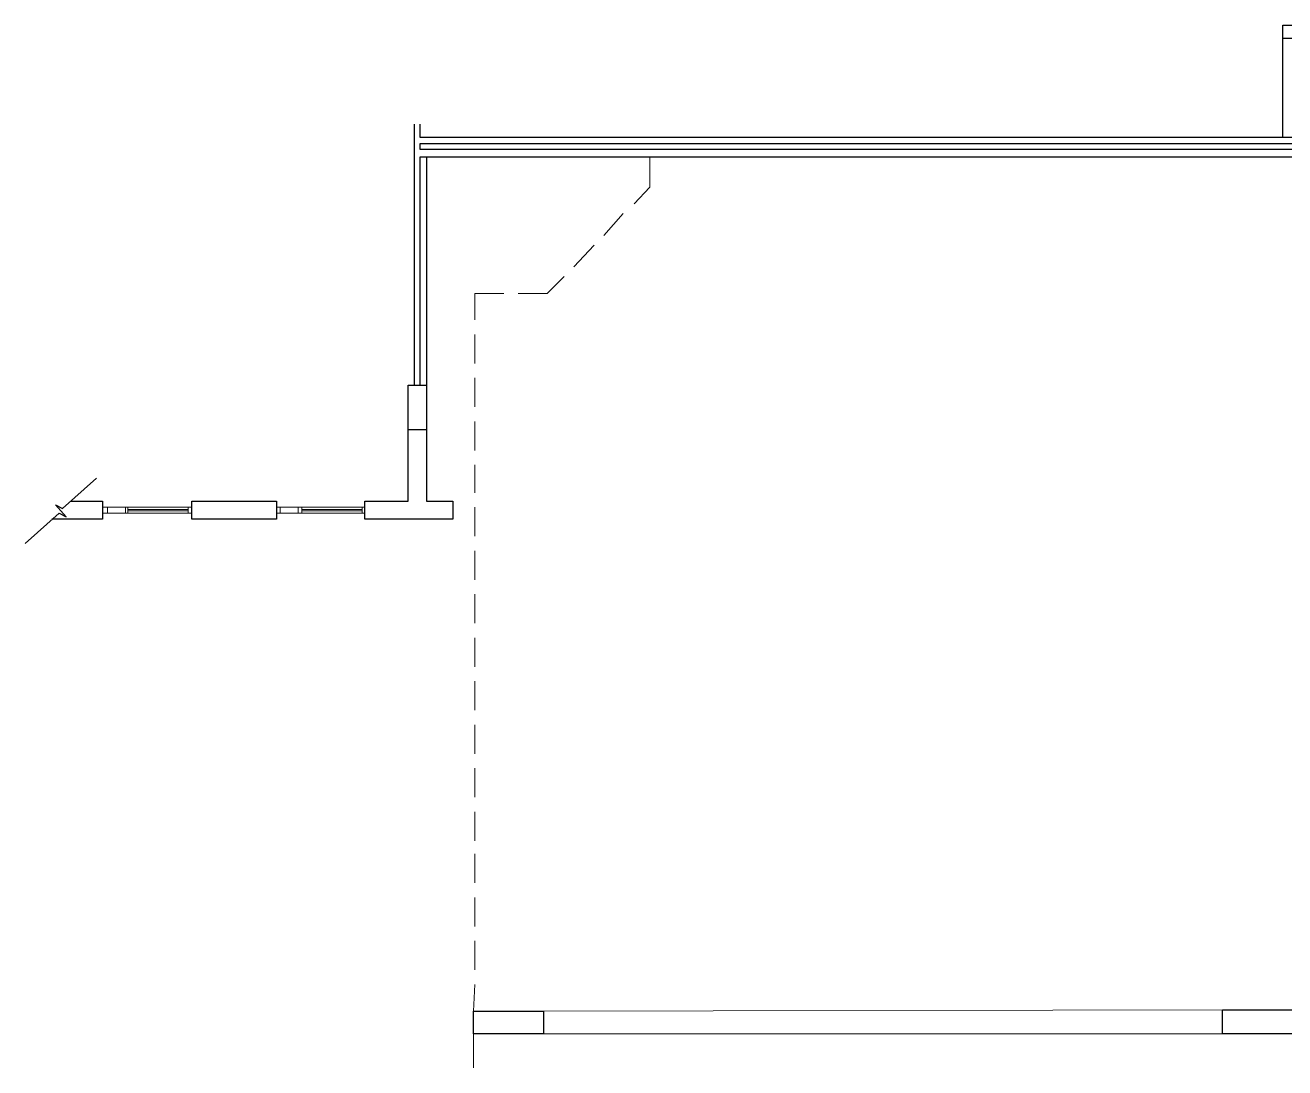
# Model space of a CAD drawing. Header units: millimetres. Extents: x -59 to 47, y 152 to 919.
# Drawn here: x -14.75 to 7.31, y 399.74 to 418.01 of the extents above; entities that cross this region are included whole.
import ezdxf

# ---------------------------------------------------------------- set-up
doc = ezdxf.new("R2010")
doc.units = ezdxf.units.MM
for name, color, linetype in [('PDF_014404$BL', 7, 'Continuous'), ('PDF_014404$BL-ABOVE', 7, 'Continuous'), ('PDF_014404$WA-COL', 7, 'Continuous'), ('PDF_014404$WA-EXT', 7, 'Continuous'), ('PDF_014404$WN', 7, 'Continuous')]:
    doc.layers.add(name, color=color, linetype=linetype)

msp = doc.modelspace()

# ---------------------------------------------------------------- linework, layer by layer
at = {"layer": 'PDF_014404$BL', "lineweight": 9}
for points in [[(-13.399, 409.566), (-12.997, 409.566), (-12.997, 409.46), (-13.399, 409.46)], [(-10.351, 409.566), (-9.97, 409.566), (-9.97, 409.46), (-10.351, 409.46)]]:
    msp.add_lwpolyline(points, close=True, dxfattribs=at)
for points in [[(-13.314, 409.566), (-13.314, 409.46)], [(-11.832, 409.566), (-12.997, 409.566)], [(-10.287, 409.566), (-10.287, 409.46)], [(-8.806, 409.566), (-9.97, 409.566)], [(-12.997, 409.46), (-11.832, 409.46)], [(-9.97, 409.46), (-8.806, 409.46)]]:
    msp.add_lwpolyline(points, dxfattribs=at)
at = {"layer": 'PDF_014404$BL-ABOVE', "lineweight": 9}
for points in [[(-3.81, 415.704), (-3.81, 415.175), (-4.085, 414.879)], [(-4.614, 414.329), (-4.276, 414.71)], [(-5.144, 413.778), (-4.784, 414.159)], [(-5.313, 413.609), (-5.609, 413.313), (-6.117, 413.313)], [(-6.879, 412.847), (-6.879, 413.313), (-6.371, 413.313)], [(-6.879, 412.085), (-6.879, 412.593)], [(-6.879, 411.323), (-6.879, 411.831)], [(-6.879, 410.561), (-6.879, 411.069)], [(-6.879, 409.82), (-6.879, 410.307)], [(-6.879, 409.058), (-6.879, 409.566)], [(-6.879, 408.296), (-6.879, 408.804)], [(-6.879, 407.534), (-6.879, 408.042)], [(-6.879, 406.772), (-6.879, 407.28)], [(-6.879, 406.01), (-6.879, 406.518)], [(-6.879, 405.248), (-6.879, 405.756)], [(-6.879, 404.486), (-6.879, 404.994)], [(-6.879, 403.724), (-6.879, 404.232)], [(-6.879, 402.983), (-6.879, 403.491)], [(-6.879, 402.221), (-6.879, 402.729)], [(-6.879, 401.459), (-6.879, 401.967)], [(-6.9, 400.739), (-6.879, 401.205)], [(-5.673, 400.739), (6.223, 400.76)], [(-6.9, 400.337), (-6.9, 399.744)], [(6.223, 400.337), (-5.673, 400.337)]]:
    msp.add_lwpolyline(points, dxfattribs=at)
at = {"layer": 'PDF_014404$WA-COL', "lineweight": 25}
for points in [[(-8.044, 411.704), (-7.726, 411.704), (-7.726, 410.921), (-8.044, 410.921)], [(-5.673, 400.337), (-6.9, 400.337), (-6.9, 400.739), (-5.673, 400.739)], [(7.451, 400.337), (6.223, 400.337), (6.223, 400.76), (7.451, 400.76)], [(7.451, 400.337), (6.223, 400.337), (6.223, 400.76), (7.451, 400.76)], [(7.451, 400.337), (6.223, 400.337), (6.223, 400.76), (7.451, 400.76)]]:
    msp.add_lwpolyline(points, close=True, dxfattribs=at)
at = {"layer": 'PDF_014404$WA-EXT', "lineweight": 25}
for points in [[(7.281, 416.043), (7.281, 418.012), (7.768, 418.012), (7.768, 417.779), (7.281, 417.779)], [(-7.938, 416.276), (-7.938, 411.704)], [(-7.832, 415.704), (7.79, 415.704), (7.79, 416.043), (-7.832, 416.043), (-7.832, 416.276)], [(7.79, 415.831), (-7.832, 415.831), (-7.832, 415.937), (7.79, 415.937)], [(-7.832, 411.704), (-7.832, 415.704), (-7.726, 415.704), (-7.726, 411.704)], [(-7.726, 410.921), (-7.726, 409.672), (-7.26, 409.672), (-7.26, 409.354), (-8.806, 409.354), (-8.806, 409.672), (-8.044, 409.672), (-8.044, 410.921)], [(-14.753, 408.931), (-14.161, 409.46), (-14.034, 409.397), (-14.224, 409.608), (-14.097, 409.545), (-13.505, 410.074)], [(-13.949, 409.672), (-13.399, 409.672), (-13.399, 409.354), (-14.288, 409.354)]]:
    msp.add_lwpolyline(points, dxfattribs=at)
msp.add_lwpolyline([(-11.832, 409.672), (-10.351, 409.672), (-10.351, 409.354), (-11.832, 409.354)], close=True, dxfattribs=at)
at = {"layer": 'PDF_014404$WN', "lineweight": 0}
for points in [[(-12.997, 409.566), (-12.997, 409.46)], [(-12.954, 409.566), (-12.954, 409.46)], [(-11.896, 409.46), (-11.896, 409.566)], [(-11.832, 409.46), (-11.832, 409.566)], [(-9.97, 409.566), (-9.97, 409.46)], [(-9.906, 409.566), (-9.906, 409.46)], [(-8.848, 409.46), (-8.848, 409.566)], [(-8.806, 409.46), (-8.806, 409.566)], [(-12.954, 409.524), (-11.896, 409.524)], [(-12.954, 409.502), (-11.896, 409.502)], [(-9.906, 409.524), (-8.848, 409.524)], [(-9.906, 409.502), (-8.848, 409.502)]]:
    msp.add_lwpolyline(points, dxfattribs=at)

doc.saveas('drawing.dxf')
